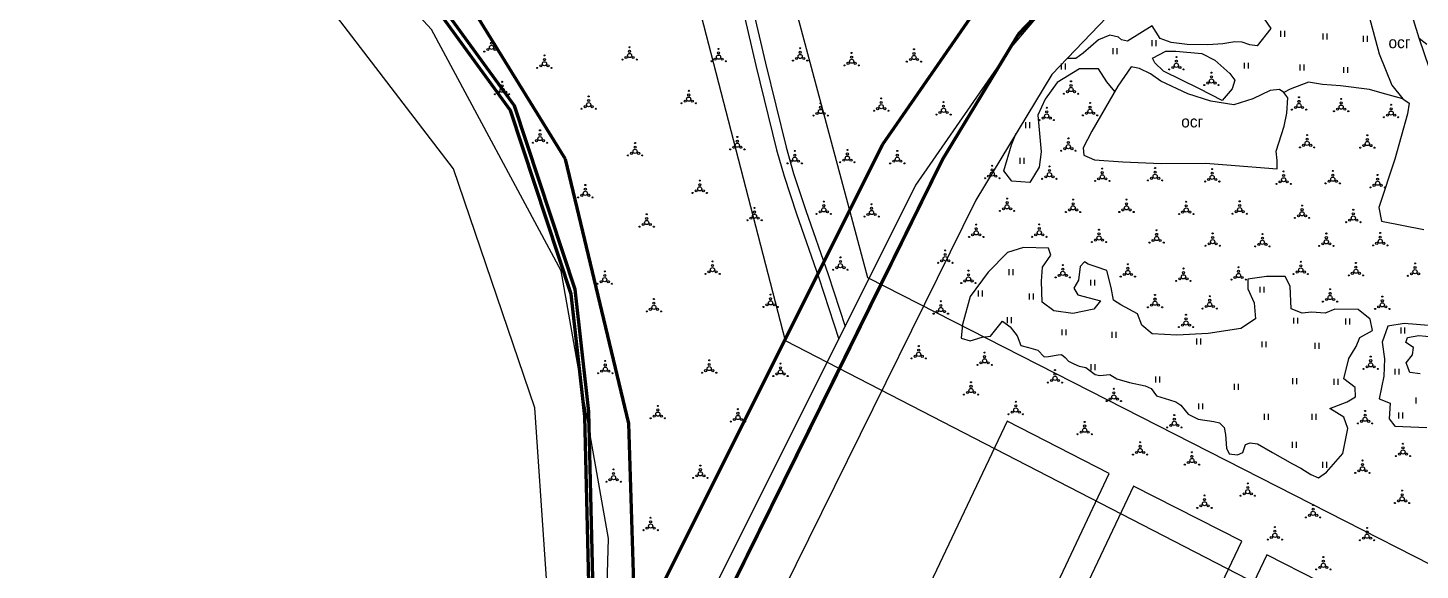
# Model space of a CAD drawing. Header units: millimetres. Extents: x 1378883 to 1389513, y 5662980 to 5673292.
# Drawn here: x 1380724 to 1381567, y 5668962 to 5669290 of the extents above; entities that cross this region are included whole.
import ezdxf

# ---------------------------------------------------------------- set-up
doc = ezdxf.new("R2010")
doc.units = ezdxf.units.MM
doc.layers.add('_5Інше', color=252, linetype='Continuous', lineweight=25)
for name, color, linetype in [('вулиці', 7, 'Continuous'), ('ВулНазва', 7, 'Continuous'), ('залізниця', 7, 'Continuous'), ('КартаСкан', 252, 'Continuous'), ('межа по генплану', 7, 'Continuous'), ('район', 6, 'Continuous')]:
    doc.layers.add(name, color=color, linetype=linetype)
picture_1 = doc.add_image_def('image1.tif', size_in_pixel=(29607, 29619))

# ---------------------------------------------------------------- blocks, each defined once
blk = doc.blocks.new('ЧорнаПрибер')
at = {"layer": '_5Інше', "color": 160}
for points in [[(46520, 26580), (46376, 26657), (45778.71, 26738), (45774, 26640), (45661, 26516), (45578, 26392), (45454, 26425), (45376, 26410), (45187, 26388), (45161, 26472), (45092, 26519), (45016, 26517), (44938, 26604), (44308, 26925), (44144, 27538), (44159, 27607), (44144, 27692), (44004, 27740), (43276, 27823)], [(43250, 27771), (43990, 27681), (44096, 27646), (44086, 27552), (44258, 26887), (44900, 26556), (45010, 26462), (45084, 26468), (45100, 26391), (45162, 26332), (45368, 26354), (45461, 26394), (45604, 26361), (45658, 26418), (45702, 26513), (45796, 26604), (45806, 26710), (46396, 26618), (46505, 26564)]]:
    blk.add_lwpolyline(points, dxfattribs=at)
blk = doc.blocks.new('ЛвЗд')
at = {"layer": '_5Інше', "color": 204, "linetype": 'Continuous'}
for points in [[(44493.236, 27188.183), (44391.362, 27069.202)], [(44040.738, 27082.068), (43952.369, 27179.139)], [(44530.181, 27170.76), (44415.849, 27052.624)], [(44053.516, 26997.769), (43957.645, 27124.42)], [(44118.301, 26935.6), (44040.738, 27082.068)], [(44391.362, 27069.202), (44333.029, 26986.193)], [(44415.849, 27052.624), (44369.366, 26976.838)], [(44101.92, 26852.747), (44053.516, 26997.769)], [(44333.029, 26986.193), (44140.105, 26605.979)], [(44369.366, 26976.838), (43952.066, 26143.911)], [(44145.843, 26773.496), (44118.301, 26935.6)], [(44113.271, 26669.697), (44101.92, 26852.747)], [(44140.105, 26605.979), (44145.843, 26773.496)]]:
    blk.add_lwpolyline(points, dxfattribs=at)

msp = doc.modelspace()

# ---------------------------------------------------------------- linework, layer by layer
at = {"layer": 'вулиці', "color": 7}
for p, q in [((1381482.58, 5669284.41), (1381482.58, 5669288.01)), ((1381484.98, 5669284.41), (1381484.98, 5669288.01)), ((1381508.16, 5669282.96), (1381508.16, 5669286.56)), ((1381510.56, 5669282.96), (1381510.56, 5669286.56)), ((1381532.57, 5669281.51), (1381532.57, 5669285.11)), ((1381534.97, 5669281.51), (1381534.97, 5669285.11)), ((1381380.99, 5669273.97), (1381380.99, 5669277.57)), ((1381383.39, 5669273.97), (1381383.39, 5669277.57)), ((1381404.63, 5669278.85), (1381404.63, 5669282.45)), ((1381407.03, 5669278.85), (1381407.03, 5669282.45)), ((1381349.85, 5669264.79), (1381349.85, 5669268.39)), ((1381352.25, 5669264.79), (1381352.25, 5669268.39)), ((1381460.49, 5669265.25), (1381460.49, 5669268.85)), ((1381462.89, 5669265.25), (1381462.89, 5669268.85)), ((1381494.2, 5669264.09), (1381494.2, 5669267.69)), ((1381496.6, 5669264.09), (1381496.6, 5669267.69)), ((1381520.65, 5669262.63), (1381520.65, 5669266.23)), ((1381523.05, 5669262.63), (1381523.05, 5669266.23)), ((1381328.23, 5669229.3), (1381328.23, 5669232.9)), ((1381330.63, 5669229.3), (1381330.63, 5669232.9)), ((1381324.85, 5669207.74), (1381324.85, 5669211.34)), ((1381327.25, 5669207.74), (1381327.25, 5669211.34)), ((1381318.2, 5669140.26), (1381318.2, 5669143.86)), ((1381320.6, 5669140.26), (1381320.6, 5669143.86)), ((1381367.48, 5669133.97), (1381367.48, 5669137.57)), ((1381369.88, 5669133.97), (1381369.88, 5669137.57)), ((1381470.02, 5669129.73), (1381470.02, 5669133.33)), ((1381472.42, 5669129.73), (1381472.42, 5669133.33)), ((1381299.55, 5669127.4), (1381299.55, 5669131)), ((1381301.95, 5669127.4), (1381301.95, 5669131)), ((1381330.41, 5669125.56), (1381330.41, 5669129.16)), ((1381332.81, 5669125.56), (1381332.81, 5669129.16)), ((1381317.16, 5669111.31), (1381317.16, 5669114.91)), ((1381319.56, 5669111.31), (1381319.56, 5669114.91)), ((1381490.44, 5669110.98), (1381490.44, 5669114.58)), ((1381492.84, 5669110.98), (1381492.84, 5669114.58)), ((1381521.88, 5669110.51), (1381521.88, 5669114.11)), ((1381524.28, 5669110.51), (1381524.28, 5669114.11)), ((1381555.2, 5669104.97), (1381555.2, 5669108.57)), ((1381557.6, 5669104.97), (1381557.6, 5669108.57)), ((1381350.21, 5669103.94), (1381350.21, 5669107.54)), ((1381352.61, 5669103.94), (1381352.61, 5669107.54)), ((1381380.4, 5669102.43), (1381380.4, 5669106.03)), ((1381382.8, 5669102.43), (1381382.8, 5669106.03)), ((1381431.62, 5669098.38), (1381431.62, 5669101.98)), ((1381434.02, 5669098.38), (1381434.02, 5669101.98)), ((1381471.2, 5669096.68), (1381471.2, 5669100.28)), ((1381473.6, 5669096.68), (1381473.6, 5669100.28)), ((1381503.34, 5669095.74), (1381503.34, 5669099.34)), ((1381505.74, 5669095.74), (1381505.74, 5669099.34)), ((1381367.82, 5669082.8), (1381367.82, 5669086.4)), ((1381370.22, 5669082.8), (1381370.22, 5669086.4)), ((1381551.62, 5669080.15), (1381551.62, 5669083.75)), ((1381554.02, 5669080.15), (1381554.02, 5669083.75)), ((1381406.9, 5669075.43), (1381406.9, 5669079.03)), ((1381409.3, 5669075.43), (1381409.3, 5669079.03)), ((1381454.43, 5669070.9), (1381454.43, 5669074.5)), ((1381456.83, 5669070.9), (1381456.83, 5669074.5)), ((1381489.73, 5669074.41), (1381489.73, 5669078.01)), ((1381492.13, 5669074.41), (1381492.13, 5669078.01)), ((1381514.84, 5669073.94), (1381514.84, 5669077.54)), ((1381517.24, 5669073.94), (1381517.24, 5669077.54)), ((1381564.42, 5669062.76), (1381564.42, 5669066.36)), ((1381432.95, 5669059.17), (1381432.95, 5669062.77)), ((1381435.35, 5669059.17), (1381435.35, 5669062.77)), ((1381472.6, 5669052.84), (1381472.6, 5669056.44)), ((1381475, 5669052.84), (1381475, 5669056.44)), ((1381501.47, 5669052.84), (1381501.47, 5669056.44)), ((1381503.87, 5669052.84), (1381503.87, 5669056.44)), ((1381553.92, 5669053.55), (1381553.92, 5669057.15)), ((1381556.32, 5669053.55), (1381556.32, 5669057.15)), ((1381489.5, 5669035.96), (1381489.5, 5669039.56)), ((1381491.9, 5669035.96), (1381491.9, 5669039.56)), ((1381507.91, 5669023.71), (1381507.91, 5669027.31)), ((1381510.31, 5669023.71), (1381510.31, 5669027.31))]:
    msp.add_line(p, q, dxfattribs=at)
at = {"layer": 'вулиці', "color": 7, "lineweight": -2}
for points in [[(1381080.33, 5669588.23), (1381080.38, 5669588.11), (1381081.14, 5669586.38), (1381080.64, 5669583.39), (1381080.85, 5669574.72), (1381099.82, 5669506.4), (1381128.73, 5669403.64), (1381138.57, 5669364.51), (1381145.96, 5669337.55), (1381153.48, 5669316), (1381164.8, 5669267.2), (1381177.44, 5669216.19), (1381181.93, 5669200.16), (1381189.37, 5669177.41), (1381202.89, 5669138.8), (1381214.98, 5669101.67)], [(1381085.84, 5669590.6), (1381087.35, 5669587.16), (1381086.65, 5669582.96), (1381086.83, 5669575.61), (1381105.6, 5669508.01), (1381134.53, 5669405.19), (1381144.38, 5669366.03), (1381151.69, 5669339.33), (1381159.25, 5669317.67), (1381170.63, 5669268.6), (1381183.24, 5669217.72), (1381187.67, 5669201.91), (1381195.05, 5669179.33), (1381208.58, 5669140.72), (1381218.8, 5669109.31)]]:
    msp.add_lwpolyline(points, dxfattribs=at)
at = {"layer": 'вулиці', "color": 7}
for points in [[(1381572.4, 5669265.39), (1381566.24, 5669283.73), (1381560.08, 5669303.28), (1381555.68, 5669314.05), (1381549.96, 5669323.28), (1381542.26, 5669325.48), (1381534.78, 5669324.16), (1381530.6, 5669319.32), (1381531.92, 5669311.85), (1381542.04, 5669274.28), (1381549.74, 5669255.16), (1381556.34, 5669247.03), (1381560.08, 5669244.39), (1381559.2, 5669237.94), (1381551.5, 5669210.47), (1381541.81, 5669181.16), (1381543.35, 5669173.03), (1381569.09, 5669167.97)], [(1381472.38, 5669295.33), (1381476.43, 5669289.47), (1381468.14, 5669278.97), (1381463.69, 5669279.58), (1381459.04, 5669281.19), (1381454.6, 5669281.4), (1381447.32, 5669280.18), (1381438.23, 5669279.58), (1381425.86, 5669279.76), (1381416.15, 5669280.97), (1381409.48, 5669283.39), (1381404.63, 5669291.06), (1381389.72, 5669281.96), (1381386.16, 5669282.61), (1381384.21, 5669284.18), (1381379.12, 5669285.48), (1381372.07, 5669282.74), (1381362.94, 5669274.53), (1381358.49, 5669271.38), (1381353.23, 5669271.38)], [(1381566.24, 5669283.73), (1381570.87, 5669279.95)], [(1381404.88, 5669271.56), (1381412.98, 5669275.74), (1381419.05, 5669275.86), (1381434.62, 5669274.35), (1381442.59, 5669270.43), (1381451.7, 5669262.34), (1381454.61, 5669258.17), (1381452.97, 5669252.98), (1381447.02, 5669246.03), (1381433.23, 5669252.98), (1381411.46, 5669263.73), (1381406.27, 5669268.66), (1381404.88, 5669271.56)], [(1381381.96, 5669251.32), (1381377.29, 5669257.36), (1381372.14, 5669265.22), (1381360.75, 5669265.22), (1381347.18, 5669256.82), (1381339.86, 5669246.8), (1381335.52, 5669237.04), (1381337.42, 5669214.83), (1381336.33, 5669205.61), (1381330.64, 5669196.4), (1381319.79, 5669197.21), (1381314.91, 5669203.45), (1381319.52, 5669219.16), (1381322.43, 5669226.13)], [(1381556.34, 5669247.03), (1381543.9, 5669250.39), (1381536.09, 5669252.53), (1381518.65, 5669254.83), (1381507.78, 5669255.74), (1381499.21, 5669256.97), (1381488.04, 5669252.84), (1381484.21, 5669250.85), (1381481.76, 5669252.53), (1381475.95, 5669252.07), (1381465.54, 5669247.03), (1381454.02, 5669243.36), (1381440.1, 5669245.65), (1381426.32, 5669249.94), (1381409.93, 5669257.75), (1381403.65, 5669262.03), (1381396.92, 5669265.39), (1381392.02, 5669266.31), (1381383.91, 5669254.69), (1381368.09, 5669227.37), (1381362.96, 5669217.32), (1381363.38, 5669212.83), (1381369.81, 5669210.05), (1381386.93, 5669208.77), (1381410.05, 5669207.91), (1381436.81, 5669208.12), (1381449.86, 5669207.05), (1381480.21, 5669204.55), (1381480.21, 5669209.62), (1381479.58, 5669215.24), (1381484.58, 5669230.41), (1381486.19, 5669238.34), (1381486.63, 5669247.52), (1381484.21, 5669250.85)], [(1381365.83, 5669146.95), (1381363.7, 5669148.37), (1381361.09, 5669145.53), (1381360.15, 5669137.26), (1381357.31, 5669132.53), (1381359.67, 5669128.51), (1381373.4, 5669124.73), (1381369.38, 5669119.76), (1381356.6, 5669117.16), (1381345.24, 5669118.81), (1381338.14, 5669124.02), (1381337.66, 5669136.78), (1381338.37, 5669145.06), (1381343.34, 5669152.39), (1381341.92, 5669156.64), (1381326.78, 5669157.11), (1381317.07, 5669154.04), (1381305.48, 5669142.22), (1381294.59, 5669127.33), (1381289.86, 5669110.54), (1381289.15, 5669102.27), (1381294.59, 5669100.61), (1381301.69, 5669102.74), (1381306.9, 5669103.45), (1381314, 5669112.43), (1381318.73, 5669109.12), (1381322.99, 5669103.68), (1381325.12, 5669097.77), (1381329.83, 5669096.5), (1381335.43, 5669094.91), (1381339.24, 5669090.9), (1381341.98, 5669091.09), (1381347.71, 5669092.11), (1381349.87, 5669092.24), (1381351.97, 5669090.46), (1381353.95, 5669088.23), (1381357.3, 5669086.74), (1381360.56, 5669085.28), (1381364.6, 5669084.49), (1381370.22, 5669080.23), (1381373.03, 5669079.67), (1381379.1, 5669080.23), (1381383.26, 5669077.53), (1381391.02, 5669075.29), (1381400.35, 5669073.38), (1381403.94, 5669071.7), (1381407.2, 5669067.32), (1381415.12, 5669064.83), (1381419.05, 5669063.7), (1381421.97, 5669061.68), (1381424.56, 5669058.54), (1381426.36, 5669056.29), (1381432.54, 5669053.15), (1381441.98, 5669051.8), (1381445.46, 5669050.9), (1381448.16, 5669048.21), (1381449.06, 5669043.94), (1381449.63, 5669035.68), (1381451.2, 5669032.32), (1381456.37, 5669031.64), (1381459.41, 5669032.99), (1381461.21, 5669037.82), (1381464.02, 5669038.94), (1381468.29, 5669038.27), (1381477.5, 5669033.1), (1381489.48, 5669026.23), (1381494.65, 5669023.64), (1381500.72, 5669019.71), (1381505.33, 5669017.8), (1381510.05, 5669021.17), (1381520.02, 5669032.43), (1381523.1, 5669047.59), (1381520.68, 5669054.4), (1381512.1, 5669059.67), (1381522.66, 5669063.62), (1381527.72, 5669066.7), (1381527.5, 5669072.41), (1381520.68, 5669077.54), (1381523.54, 5669089.84), (1381528.15, 5669097.09), (1381530.35, 5669102.58), (1381538.05, 5669106.76), (1381536.51, 5669113.78), (1381529.25, 5669119.49), (1381515.18, 5669119.71), (1381509.25, 5669117.3), (1381501.11, 5669117.96), (1381495.39, 5669117.3), (1381488.8, 5669119.93), (1381488.12, 5669133.67), (1381485.05, 5669139.6), (1381473.83, 5669139.6), (1381462.62, 5669137.84), (1381462.62, 5669132.13), (1381466.36, 5669123.57), (1381467.24, 5669113.9), (1381458.22, 5669107.97), (1381438.43, 5669105.12), (1381419.47, 5669104.01), (1381404.74, 5669104.89), (1381398.36, 5669110.16), (1381395.73, 5669116.97), (1381385.61, 5669122.46), (1381381.21, 5669125.1), (1381379.9, 5669132.78), (1381377.26, 5669143.11), (1381370.66, 5669145.3), (1381365.83, 5669146.95)], [(1381574.43, 5669109.67), (1381557.19, 5669111.09), (1381547.26, 5669109.44), (1381543.72, 5669099.76), (1381545.14, 5669089.61), (1381544.9, 5669079.23), (1381542.07, 5669065.54), (1381548.68, 5669062.95), (1381547.97, 5669053.51), (1381551.52, 5669049.03), (1381570.89, 5669048.08)], [(1381566.87, 5669080.65), (1381560.49, 5669081.36), (1381558.37, 5669087.25), (1381562.15, 5669092.21), (1381562.86, 5669096.46), (1381558.13, 5669099.53), (1381559.08, 5669102.59), (1381565.93, 5669103.77), (1381574.43, 5669103.07)], [(1381132.59, 5668663.5), (1381126.74, 5668617.45), (1381184.77, 5668609.03), (1381378.61, 5669020.26), (1381316.88, 5669051.97), (1381132.59, 5668663.5)], [(1381201.26, 5668607.48), (1381275.49, 5668594.49), (1381458.94, 5668979.41), (1381393.37, 5669012.67), (1381201.26, 5668607.48)], [(1381293.58, 5668592.26), (1381366.77, 5668581.81), (1381537.42, 5668938.94), (1381474.05, 5668971.17), (1381293.58, 5668592.26)]]:
    msp.add_lwpolyline(points, dxfattribs=at)
for centre, radius in [((1381002.72, 5669276.84), 0.625), ((1381004.89, 5669278.09), 1.25), ((1381004.89, 5669280.59), 0.625), ((1381004.89, 5669283.09), 0.312), ((1381007.05, 5669276.84), 0.625), ((1381088.44, 5669278.21), 0.312), ((1381142.28, 5669277.21), 0.312), ((1381191.66, 5669277.61), 0.312), ((1381260.52, 5669276.96), 0.312), ((1381000.56, 5669275.59), 0.312), ((1381009.22, 5669275.59), 0.312), ((1381036.94, 5669268.2), 1.25), ((1381036.94, 5669270.7), 0.625), ((1381036.94, 5669273.2), 0.312), ((1381084.11, 5669270.71), 0.312), ((1381086.28, 5669271.96), 0.625), ((1381088.44, 5669273.21), 1.25), ((1381088.44, 5669275.71), 0.625), ((1381090.61, 5669271.96), 0.625), ((1381092.77, 5669270.71), 0.312), ((1381137.95, 5669269.71), 0.312), ((1381140.12, 5669270.96), 0.625), ((1381142.28, 5669272.21), 1.25), ((1381142.28, 5669274.71), 0.625), ((1381144.45, 5669270.96), 0.625), ((1381146.61, 5669269.71), 0.312), ((1381187.33, 5669270.11), 0.312), ((1381189.49, 5669271.36), 0.625), ((1381191.66, 5669272.61), 1.25), ((1381191.66, 5669275.11), 0.625), ((1381193.82, 5669271.36), 0.625), ((1381195.99, 5669270.11), 0.312), ((1381220.63, 5669268.46), 0.625), ((1381222.8, 5669269.71), 1.25), ((1381222.8, 5669272.21), 0.625), ((1381222.8, 5669274.71), 0.312), ((1381224.96, 5669268.46), 0.625), ((1381256.19, 5669269.46), 0.312), ((1381258.36, 5669270.71), 0.625), ((1381260.52, 5669271.96), 1.25), ((1381260.52, 5669274.46), 0.625), ((1381262.69, 5669270.71), 0.625), ((1381264.85, 5669269.46), 0.312), ((1381419.3, 5669267.24), 1.25), ((1381419.3, 5669269.74), 0.625), ((1381419.3, 5669272.24), 0.312), ((1381032.61, 5669265.7), 0.312), ((1381034.77, 5669266.95), 0.625), ((1381039.1, 5669266.95), 0.625), ((1381041.27, 5669265.7), 0.312), ((1381218.47, 5669267.21), 0.312), ((1381227.13, 5669267.21), 0.312), ((1381414.97, 5669264.74), 0.312), ((1381417.13, 5669265.99), 0.625), ((1381421.46, 5669265.99), 0.625), ((1381423.63, 5669264.74), 0.312), ((1381440.52, 5669260.3), 0.625), ((1381440.52, 5669262.8), 0.312), ((1381009.15, 5669251.01), 0.625), ((1381011.32, 5669252.26), 1.25), ((1381011.32, 5669254.76), 0.625), ((1381011.32, 5669257.26), 0.312), ((1381013.48, 5669251.01), 0.625), ((1381124.22, 5669251.81), 0.312), ((1381353.37, 5669251.33), 0.625), ((1381355.54, 5669252.58), 1.25), ((1381355.54, 5669255.08), 0.625), ((1381355.54, 5669257.58), 0.312), ((1381357.7, 5669251.33), 0.625), ((1381436.19, 5669255.3), 0.312), ((1381438.35, 5669256.55), 0.625), ((1381440.52, 5669257.8), 1.25), ((1381442.68, 5669256.55), 0.625), ((1381444.85, 5669255.3), 0.312), ((1381006.99, 5669249.76), 0.312), ((1381015.65, 5669249.76), 0.312), ((1381061.53, 5669242.22), 0.625), ((1381063.69, 5669243.47), 1.25), ((1381063.69, 5669245.97), 0.625), ((1381063.69, 5669248.47), 0.312), ((1381065.86, 5669242.22), 0.625), ((1381119.89, 5669244.31), 0.312), ((1381122.06, 5669245.56), 0.625), ((1381124.22, 5669246.81), 1.25), ((1381124.22, 5669249.31), 0.625), ((1381126.39, 5669245.56), 0.625), ((1381128.55, 5669244.31), 0.312), ((1381203.99, 5669244.34), 0.312), ((1381240.7, 5669242.26), 1.25), ((1381240.7, 5669244.76), 0.625), ((1381240.7, 5669247.26), 0.312), ((1381278.41, 5669242.49), 0.625), ((1381278.41, 5669244.99), 0.312), ((1381351.21, 5669250.08), 0.312), ((1381359.87, 5669250.08), 0.312), ((1381367.05, 5669244.48), 0.312), ((1381493.5, 5669242.94), 1.25), ((1381493.5, 5669245.44), 0.625), ((1381493.5, 5669247.94), 0.312), ((1381518.99, 5669241.96), 1.25), ((1381518.99, 5669244.46), 0.625), ((1381518.99, 5669246.96), 0.312), ((1381549.22, 5669243.36), 0.312), ((1381059.36, 5669240.97), 0.312), ((1381068.02, 5669240.97), 0.312), ((1381199.66, 5669236.84), 0.312), ((1381201.83, 5669238.09), 0.625), ((1381203.99, 5669239.34), 1.25), ((1381203.99, 5669241.84), 0.625), ((1381206.16, 5669238.09), 0.625), ((1381208.32, 5669236.84), 0.312), ((1381236.37, 5669239.76), 0.312), ((1381238.53, 5669241.01), 0.625), ((1381242.86, 5669241.01), 0.625), ((1381245.03, 5669239.76), 0.312), ((1381274.08, 5669237.49), 0.312), ((1381276.24, 5669238.74), 0.625), ((1381278.41, 5669239.99), 1.25), ((1381280.57, 5669238.74), 0.625), ((1381282.74, 5669237.49), 0.312), ((1381336.5, 5669234.1), 0.312), ((1381338.66, 5669235.35), 0.625), ((1381340.83, 5669236.6), 1.25), ((1381340.83, 5669239.1), 0.625), ((1381340.83, 5669241.6), 0.312), ((1381342.99, 5669235.35), 0.625), ((1381345.16, 5669234.1), 0.312), ((1381362.72, 5669236.98), 0.312), ((1381364.88, 5669238.23), 0.625), ((1381367.05, 5669239.48), 1.25), ((1381367.05, 5669241.98), 0.625), ((1381369.21, 5669238.23), 0.625), ((1381371.38, 5669236.98), 0.312), ((1381489.17, 5669240.44), 0.312), ((1381491.33, 5669241.69), 0.625), ((1381495.66, 5669241.69), 0.625), ((1381497.83, 5669240.44), 0.312), ((1381514.66, 5669239.46), 0.312), ((1381516.83, 5669240.71), 0.625), ((1381521.16, 5669240.71), 0.625), ((1381523.32, 5669239.46), 0.312), ((1381544.89, 5669235.86), 0.312), ((1381547.06, 5669237.11), 0.625), ((1381549.22, 5669238.36), 1.25), ((1381549.22, 5669240.86), 0.625), ((1381551.39, 5669237.11), 0.625), ((1381553.55, 5669235.86), 0.312), ((1381034.26, 5669225.43), 0.625), ((1381034.26, 5669227.93), 0.312), ((1381029.93, 5669220.43), 0.312), ((1381032.09, 5669221.68), 0.625), ((1381034.26, 5669222.93), 1.25), ((1381036.42, 5669221.68), 0.625), ((1381038.59, 5669220.43), 0.312), ((1381091.78, 5669217.75), 0.625), ((1381091.78, 5669220.25), 0.312), ((1381151.48, 5669217.67), 0.625), ((1381153.65, 5669218.92), 1.25), ((1381153.65, 5669221.42), 0.625), ((1381153.65, 5669223.92), 0.312), ((1381155.81, 5669217.67), 0.625), ((1381353.94, 5669218.08), 1.25), ((1381353.94, 5669220.58), 0.625), ((1381353.94, 5669223.08), 0.312), ((1381494.07, 5669217.58), 0.312), ((1381496.23, 5669218.83), 0.625), ((1381498.4, 5669220.08), 1.25), ((1381498.4, 5669222.58), 0.625), ((1381498.4, 5669225.08), 0.312), ((1381500.56, 5669218.83), 0.625), ((1381502.73, 5669217.58), 0.312), ((1381530.51, 5669217.42), 0.312), ((1381532.68, 5669218.67), 0.625), ((1381534.84, 5669219.92), 1.25), ((1381534.84, 5669222.42), 0.625), ((1381534.84, 5669224.92), 0.312), ((1381537.01, 5669218.67), 0.625), ((1381539.17, 5669217.42), 0.312), ((1381087.45, 5669212.75), 0.312), ((1381089.61, 5669214), 0.625), ((1381091.78, 5669215.25), 1.25), ((1381093.94, 5669214), 0.625), ((1381096.11, 5669212.75), 0.312), ((1381149.32, 5669216.42), 0.312), ((1381157.98, 5669216.42), 0.312), ((1381186.24, 5669209.21), 0.625), ((1381188.4, 5669210.46), 1.25), ((1381188.4, 5669212.96), 0.625), ((1381188.4, 5669215.46), 0.312), ((1381190.57, 5669209.21), 0.625), ((1381218.07, 5669209.86), 0.625), ((1381220.23, 5669211.11), 1.25), ((1381220.23, 5669213.61), 0.625), ((1381220.23, 5669216.11), 0.312), ((1381222.4, 5669209.86), 0.625), ((1381248.28, 5669209.21), 0.625), ((1381250.44, 5669210.46), 1.25), ((1381250.44, 5669212.96), 0.625), ((1381250.44, 5669215.46), 0.312), ((1381252.61, 5669209.21), 0.625), ((1381349.61, 5669215.58), 0.312), ((1381351.77, 5669216.83), 0.625), ((1381356.1, 5669216.83), 0.625), ((1381358.27, 5669215.58), 0.312), ((1381184.07, 5669207.96), 0.312), ((1381192.73, 5669207.96), 0.312), ((1381215.9, 5669208.61), 0.312), ((1381224.56, 5669208.61), 0.312), ((1381246.11, 5669207.96), 0.312), ((1381254.77, 5669207.96), 0.312), ((1381305.73, 5669200.21), 0.625), ((1381307.89, 5669201.46), 1.25), ((1381307.89, 5669203.96), 0.625), ((1381307.89, 5669206.46), 0.312), ((1381310.06, 5669200.21), 0.625), ((1381342.48, 5669201.08), 1.25), ((1381342.48, 5669203.58), 0.625), ((1381342.48, 5669206.08), 0.312), ((1381374.45, 5669199.8), 1.25), ((1381374.45, 5669202.3), 0.625), ((1381374.45, 5669204.8), 0.312), ((1381406.43, 5669200.12), 1.25), ((1381406.43, 5669202.62), 0.625), ((1381406.43, 5669205.12), 0.312), ((1381440.96, 5669199.48), 1.25), ((1381440.96, 5669201.98), 0.625), ((1381440.96, 5669204.48), 0.312), ((1381484.18, 5669200.54), 0.625), ((1381484.18, 5669203.04), 0.312), ((1381513.92, 5669200.86), 0.625), ((1381513.92, 5669203.36), 0.312), ((1381541.05, 5669200.91), 0.312), ((1381061.68, 5669192.35), 0.625), ((1381061.68, 5669194.85), 0.312), ((1381130.91, 5669192.53), 1.25), ((1381130.91, 5669195.03), 0.625), ((1381130.91, 5669197.53), 0.312), ((1381303.56, 5669198.96), 0.312), ((1381312.22, 5669198.96), 0.312), ((1381338.15, 5669198.58), 0.312), ((1381340.31, 5669199.83), 0.625), ((1381344.64, 5669199.83), 0.625), ((1381346.81, 5669198.58), 0.312), ((1381370.12, 5669197.3), 0.312), ((1381372.29, 5669198.55), 0.625), ((1381376.62, 5669198.55), 0.625), ((1381378.78, 5669197.3), 0.312), ((1381402.1, 5669197.62), 0.312), ((1381404.26, 5669198.87), 0.625), ((1381408.59, 5669198.87), 0.625), ((1381410.76, 5669197.62), 0.312), ((1381436.63, 5669196.98), 0.312), ((1381438.8, 5669198.23), 0.625), ((1381443.13, 5669198.23), 0.625), ((1381445.29, 5669196.98), 0.312), ((1381479.85, 5669195.54), 0.312), ((1381482.02, 5669196.79), 0.625), ((1381484.18, 5669198.04), 1.25), ((1381486.35, 5669196.79), 0.625), ((1381488.51, 5669195.54), 0.312), ((1381509.59, 5669195.86), 0.312), ((1381511.76, 5669197.11), 0.625), ((1381513.92, 5669198.36), 1.25), ((1381516.09, 5669197.11), 0.625), ((1381518.25, 5669195.86), 0.312), ((1381536.72, 5669193.41), 0.312), ((1381538.89, 5669194.66), 0.625), ((1381541.05, 5669195.91), 1.25), ((1381541.05, 5669198.41), 0.625), ((1381543.22, 5669194.66), 0.625), ((1381545.38, 5669193.41), 0.312), ((1381057.35, 5669187.35), 0.312), ((1381059.51, 5669188.6), 0.625), ((1381061.68, 5669189.85), 1.25), ((1381063.84, 5669188.6), 0.625), ((1381066.01, 5669187.35), 0.312), ((1381126.58, 5669190.03), 0.312), ((1381128.74, 5669191.28), 0.625), ((1381133.07, 5669191.28), 0.625), ((1381135.24, 5669190.03), 0.312), ((1381205.95, 5669184.85), 0.312), ((1381316.85, 5669184.16), 0.625), ((1381316.85, 5669186.66), 0.312), ((1381356.81, 5669183.52), 0.625), ((1381356.81, 5669186.02), 0.312), ((1381389.11, 5669183.52), 0.625), ((1381389.11, 5669186.02), 0.312), ((1381425.24, 5669184.74), 0.312), ((1381457.59, 5669184.99), 0.312), ((1381098.8, 5669177.15), 0.312), ((1381161.88, 5669174.77), 0.625), ((1381164.05, 5669176.02), 1.25), ((1381164.05, 5669178.52), 0.625), ((1381164.05, 5669181.02), 0.312), ((1381166.21, 5669174.77), 0.625), ((1381201.62, 5669177.35), 0.312), ((1381203.79, 5669178.6), 0.625), ((1381205.95, 5669179.85), 1.25), ((1381205.95, 5669182.35), 0.625), ((1381208.12, 5669178.6), 0.625), ((1381210.28, 5669177.35), 0.312), ((1381230.53, 5669175.73), 0.312), ((1381232.7, 5669176.98), 0.625), ((1381234.86, 5669178.23), 1.25), ((1381234.86, 5669180.73), 0.625), ((1381234.86, 5669183.23), 0.312), ((1381237.03, 5669176.98), 0.625), ((1381239.19, 5669175.73), 0.312), ((1381312.52, 5669179.16), 0.312), ((1381314.68, 5669180.41), 0.625), ((1381316.85, 5669181.66), 1.25), ((1381319.01, 5669180.41), 0.625), ((1381321.18, 5669179.16), 0.312), ((1381352.48, 5669178.52), 0.312), ((1381354.65, 5669179.77), 0.625), ((1381356.81, 5669181.02), 1.25), ((1381358.98, 5669179.77), 0.625), ((1381361.14, 5669178.52), 0.312), ((1381384.78, 5669178.52), 0.312), ((1381386.94, 5669179.77), 0.625), ((1381389.11, 5669181.02), 1.25), ((1381391.28, 5669179.77), 0.625), ((1381393.44, 5669178.52), 0.312), ((1381420.91, 5669177.24), 0.312), ((1381423.08, 5669178.49), 0.625), ((1381425.24, 5669179.74), 1.25), ((1381425.24, 5669182.24), 0.625), ((1381427.41, 5669178.49), 0.625), ((1381429.57, 5669177.24), 0.312), ((1381453.26, 5669177.49), 0.312), ((1381455.42, 5669178.74), 0.625), ((1381457.59, 5669179.99), 1.25), ((1381457.59, 5669182.49), 0.625), ((1381459.75, 5669178.74), 0.625), ((1381461.92, 5669177.49), 0.312), ((1381493.15, 5669176.19), 0.625), ((1381495.32, 5669177.44), 1.25), ((1381495.32, 5669179.94), 0.625), ((1381495.32, 5669182.44), 0.312), ((1381497.48, 5669176.19), 0.625), ((1381526.34, 5669174.88), 1.25), ((1381526.34, 5669177.38), 0.625), ((1381526.34, 5669179.88), 0.312), ((1381094.47, 5669169.65), 0.312), ((1381096.64, 5669170.9), 0.625), ((1381098.8, 5669172.15), 1.25), ((1381098.8, 5669174.65), 0.625), ((1381100.97, 5669170.9), 0.625), ((1381103.13, 5669169.65), 0.312), ((1381159.72, 5669173.52), 0.312), ((1381168.38, 5669173.52), 0.312), ((1381298.18, 5669165.91), 1.25), ((1381298.18, 5669168.41), 0.625), ((1381298.18, 5669170.91), 0.312), ((1381336.35, 5669166), 1.25), ((1381336.35, 5669168.5), 0.625), ((1381336.35, 5669171), 0.312), ((1381372.48, 5669167.81), 0.312), ((1381407.34, 5669167.49), 0.312), ((1381490.99, 5669174.94), 0.312), ((1381499.65, 5669174.94), 0.312), ((1381522.01, 5669172.38), 0.312), ((1381524.17, 5669173.63), 0.625), ((1381528.5, 5669173.63), 0.625), ((1381530.67, 5669172.38), 0.312), ((1381293.85, 5669163.41), 0.312), ((1381296.02, 5669164.66), 0.625), ((1381300.35, 5669164.66), 0.625), ((1381302.51, 5669163.41), 0.312), ((1381332.02, 5669163.5), 0.312), ((1381334.19, 5669164.75), 0.625), ((1381338.52, 5669164.75), 0.625), ((1381340.68, 5669163.5), 0.312), ((1381368.15, 5669160.31), 0.312), ((1381370.32, 5669161.56), 0.625), ((1381372.48, 5669162.81), 1.25), ((1381372.48, 5669165.31), 0.625), ((1381374.65, 5669161.56), 0.625), ((1381376.81, 5669160.31), 0.312), ((1381403.01, 5669159.99), 0.312), ((1381405.17, 5669161.24), 0.625), ((1381407.34, 5669162.49), 1.25), ((1381407.34, 5669164.99), 0.625), ((1381409.5, 5669161.24), 0.625), ((1381411.67, 5669159.99), 0.312), ((1381439.07, 5669159.32), 0.625), ((1381441.23, 5669160.57), 1.25), ((1381441.23, 5669163.07), 0.625), ((1381441.23, 5669165.57), 0.312), ((1381443.4, 5669159.32), 0.625), ((1381469.17, 5669158.94), 0.625), ((1381471.34, 5669160.19), 1.25), ((1381471.34, 5669162.69), 0.625), ((1381471.34, 5669165.19), 0.312), ((1381473.5, 5669158.94), 0.625), ((1381507.86, 5669159.26), 0.625), ((1381510.03, 5669160.51), 1.25), ((1381510.03, 5669163.01), 0.625), ((1381510.03, 5669165.51), 0.312), ((1381512.19, 5669159.26), 0.625), ((1381538.31, 5669158.33), 0.312), ((1381540.48, 5669159.58), 0.625), ((1381542.64, 5669160.83), 1.25), ((1381542.64, 5669163.33), 0.625), ((1381542.64, 5669165.83), 0.312), ((1381544.81, 5669159.58), 0.625), ((1381546.97, 5669158.33), 0.312), ((1381216.02, 5669151.1), 0.312), ((1381279.42, 5669150.28), 1.25), ((1381279.42, 5669152.78), 0.625), ((1381279.42, 5669155.28), 0.312), ((1381436.9, 5669158.07), 0.312), ((1381445.56, 5669158.07), 0.312), ((1381467.01, 5669157.69), 0.312), ((1381475.67, 5669157.69), 0.312), ((1381505.7, 5669158.01), 0.312), ((1381514.36, 5669158.01), 0.312), ((1381073.42, 5669142.6), 0.312), ((1381136.47, 5669142.36), 0.625), ((1381138.63, 5669143.61), 1.25), ((1381138.63, 5669146.11), 0.625), ((1381138.63, 5669148.61), 0.312), ((1381140.8, 5669142.36), 0.625), ((1381211.69, 5669143.6), 0.312), ((1381213.86, 5669144.85), 0.625), ((1381216.02, 5669146.1), 1.25), ((1381216.02, 5669148.6), 0.625), ((1381218.19, 5669144.85), 0.625), ((1381220.35, 5669143.6), 0.312), ((1381275.09, 5669147.78), 0.312), ((1381277.25, 5669149.03), 0.625), ((1381281.58, 5669149.03), 0.625), ((1381283.75, 5669147.78), 0.312), ((1381293.49, 5669143.04), 0.312), ((1381350.57, 5669141.43), 1.25), ((1381350.57, 5669143.93), 0.625), ((1381350.57, 5669146.43), 0.312), ((1381389.93, 5669141.95), 1.25), ((1381389.93, 5669144.45), 0.625), ((1381389.93, 5669146.95), 0.312), ((1381423.56, 5669141.84), 0.625), ((1381423.56, 5669144.34), 0.312), ((1381456.92, 5669142.62), 0.625), ((1381456.92, 5669145.12), 0.312), ((1381492.4, 5669142.21), 0.625), ((1381494.56, 5669143.46), 1.25), ((1381494.56, 5669145.96), 0.625), ((1381494.56, 5669148.46), 0.312), ((1381496.73, 5669142.21), 0.625), ((1381525.76, 5669141.43), 0.625), ((1381527.92, 5669142.68), 1.25), ((1381527.92, 5669145.18), 0.625), ((1381527.92, 5669147.68), 0.312), ((1381530.09, 5669141.43), 0.625), ((1381561.53, 5669141.16), 0.625), ((1381563.7, 5669142.41), 1.25), ((1381563.7, 5669144.91), 0.625), ((1381563.7, 5669147.41), 0.312), ((1381565.86, 5669141.16), 0.625), ((1381069.09, 5669135.1), 0.312), ((1381071.25, 5669136.35), 0.625), ((1381073.42, 5669137.6), 1.25), ((1381073.42, 5669140.1), 0.625), ((1381075.58, 5669136.35), 0.625), ((1381077.75, 5669135.1), 0.312), ((1381134.3, 5669141.11), 0.312), ((1381142.96, 5669141.11), 0.312), ((1381289.16, 5669135.54), 0.312), ((1381291.33, 5669136.79), 0.625), ((1381293.49, 5669138.04), 1.25), ((1381293.49, 5669140.54), 0.625), ((1381295.66, 5669136.79), 0.625), ((1381297.82, 5669135.54), 0.312), ((1381346.24, 5669138.93), 0.312), ((1381348.41, 5669140.18), 0.625), ((1381352.74, 5669140.18), 0.625), ((1381354.9, 5669138.93), 0.312), ((1381385.6, 5669139.45), 0.312), ((1381387.77, 5669140.7), 0.625), ((1381392.1, 5669140.7), 0.625), ((1381394.26, 5669139.45), 0.312), ((1381419.23, 5669136.84), 0.312), ((1381421.39, 5669138.09), 0.625), ((1381423.56, 5669139.34), 1.25), ((1381425.72, 5669138.09), 0.625), ((1381427.89, 5669136.84), 0.312), ((1381452.59, 5669137.62), 0.312), ((1381454.76, 5669138.87), 0.625), ((1381456.92, 5669140.12), 1.25), ((1381459.09, 5669138.87), 0.625), ((1381461.25, 5669137.62), 0.312), ((1381490.23, 5669140.96), 0.312), ((1381498.89, 5669140.96), 0.312), ((1381523.59, 5669140.18), 0.312), ((1381532.25, 5669140.18), 0.312), ((1381559.37, 5669139.91), 0.312), ((1381103.18, 5669125.89), 0.312), ((1381173.75, 5669126.06), 0.625), ((1381173.75, 5669128.56), 0.312), ((1381276.77, 5669124.52), 0.312), ((1381406.37, 5669125.86), 0.625), ((1381406.37, 5669128.36), 0.312), ((1381439.47, 5669125.08), 0.625), ((1381439.47, 5669127.58), 0.312), ((1381510.12, 5669125.54), 0.625), ((1381512.29, 5669126.79), 1.25), ((1381512.29, 5669129.29), 0.625), ((1381512.29, 5669131.79), 0.312), ((1381514.45, 5669125.54), 0.625), ((1381543.89, 5669124.86), 0.625), ((1381543.89, 5669127.36), 0.312), ((1381098.85, 5669118.39), 0.312), ((1381101.02, 5669119.64), 0.625), ((1381103.18, 5669120.89), 1.25), ((1381103.18, 5669123.39), 0.625), ((1381105.35, 5669119.64), 0.625), ((1381107.51, 5669118.39), 0.312), ((1381169.41, 5669121.06), 0.312), ((1381171.58, 5669122.31), 0.625), ((1381173.75, 5669123.56), 1.25), ((1381175.91, 5669122.31), 0.625), ((1381178.08, 5669121.06), 0.312), ((1381272.44, 5669117.02), 0.312), ((1381274.6, 5669118.27), 0.625), ((1381276.77, 5669119.52), 1.25), ((1381276.77, 5669122.02), 0.625), ((1381278.93, 5669118.27), 0.625), ((1381281.1, 5669117.02), 0.312), ((1381402.04, 5669120.86), 0.312), ((1381404.2, 5669122.11), 0.625), ((1381406.37, 5669123.36), 1.25), ((1381408.53, 5669122.11), 0.625), ((1381410.7, 5669120.86), 0.312), ((1381425.13, 5669116.38), 0.312), ((1381435.14, 5669120.08), 0.312), ((1381437.31, 5669121.33), 0.625), ((1381439.47, 5669122.58), 1.25), ((1381441.64, 5669121.33), 0.625), ((1381443.8, 5669120.08), 0.312), ((1381507.96, 5669124.29), 0.312), ((1381516.62, 5669124.29), 0.312), ((1381539.56, 5669119.86), 0.312), ((1381541.72, 5669121.11), 0.625), ((1381543.89, 5669122.36), 1.25), ((1381546.05, 5669121.11), 0.625), ((1381548.22, 5669119.86), 0.312), ((1381420.8, 5669108.88), 0.312), ((1381422.97, 5669110.13), 0.625), ((1381425.13, 5669111.38), 1.25), ((1381425.13, 5669113.88), 0.625), ((1381427.3, 5669110.13), 0.625), ((1381429.46, 5669108.88), 0.312), ((1381261.22, 5669091.21), 0.625), ((1381263.38, 5669092.46), 1.25), ((1381263.38, 5669094.96), 0.625), ((1381263.38, 5669097.46), 0.312), ((1381265.55, 5669091.21), 0.625), ((1381303.24, 5669091.01), 0.625), ((1381303.24, 5669093.51), 0.312), ((1381536.85, 5669091.09), 0.312), ((1381071.59, 5669082.22), 0.625), ((1381073.75, 5669083.47), 1.25), ((1381073.75, 5669085.97), 0.625), ((1381073.75, 5669088.47), 0.312), ((1381075.92, 5669082.22), 0.625), ((1381134.46, 5669082.55), 0.625), ((1381136.62, 5669083.8), 1.25), ((1381136.62, 5669086.3), 0.625), ((1381136.62, 5669088.8), 0.312), ((1381138.79, 5669082.55), 0.625), ((1381179.76, 5669081.8), 1.25), ((1381179.76, 5669084.3), 0.625), ((1381179.76, 5669086.8), 0.312), ((1381259.05, 5669089.96), 0.312), ((1381267.71, 5669089.96), 0.312), ((1381298.91, 5669086.01), 0.312), ((1381301.08, 5669087.26), 0.625), ((1381303.24, 5669088.51), 1.25), ((1381305.41, 5669087.26), 0.625), ((1381307.57, 5669086.01), 0.312), ((1381345.84, 5669082.87), 0.312), ((1381532.52, 5669083.59), 0.312), ((1381534.68, 5669084.84), 0.625), ((1381536.85, 5669086.09), 1.25), ((1381536.85, 5669088.59), 0.625), ((1381539.01, 5669084.84), 0.625), ((1381541.18, 5669083.59), 0.312), ((1381069.42, 5669080.97), 0.312), ((1381078.08, 5669080.97), 0.312), ((1381132.29, 5669081.3), 0.312), ((1381140.95, 5669081.3), 0.312), ((1381175.43, 5669079.3), 0.312), ((1381177.6, 5669080.55), 0.625), ((1381181.93, 5669080.55), 0.625), ((1381184.09, 5669079.3), 0.312), ((1381295.03, 5669075.57), 0.312), ((1381341.51, 5669075.37), 0.312), ((1381343.67, 5669076.62), 0.625), ((1381345.84, 5669077.87), 1.25), ((1381345.84, 5669080.37), 0.625), ((1381348, 5669076.62), 0.625), ((1381350.17, 5669075.37), 0.312), ((1381290.7, 5669068.07), 0.312), ((1381292.86, 5669069.32), 0.625), ((1381295.03, 5669070.57), 1.25), ((1381295.03, 5669073.07), 0.625), ((1381297.19, 5669069.32), 0.625), ((1381299.36, 5669068.07), 0.312), ((1381379.27, 5669065.37), 0.625), ((1381381.44, 5669066.62), 1.25), ((1381381.44, 5669069.12), 0.625), ((1381381.44, 5669071.62), 0.312), ((1381383.6, 5669065.37), 0.625), ((1381105.52, 5669056.26), 1.25), ((1381105.52, 5669058.76), 0.625), ((1381105.52, 5669061.26), 0.312), ((1381154.01, 5669059.25), 0.312), ((1381319.94, 5669057.47), 0.625), ((1381322.11, 5669058.72), 1.25), ((1381322.11, 5669061.22), 0.625), ((1381322.11, 5669063.72), 0.312), ((1381324.27, 5669057.47), 0.625), ((1381377.11, 5669064.12), 0.312), ((1381385.77, 5669064.12), 0.312), ((1381533.46, 5669058.16), 0.312), ((1381101.19, 5669053.76), 0.312), ((1381103.36, 5669055.01), 0.625), ((1381107.69, 5669055.01), 0.625), ((1381109.85, 5669053.76), 0.312), ((1381149.68, 5669051.75), 0.312), ((1381151.85, 5669053), 0.625), ((1381154.01, 5669054.25), 1.25), ((1381154.01, 5669056.75), 0.625), ((1381156.18, 5669053), 0.625), ((1381158.34, 5669051.75), 0.312), ((1381317.78, 5669056.22), 0.312), ((1381326.44, 5669056.22), 0.312), ((1381363.79, 5669049.06), 0.625), ((1381363.79, 5669051.56), 0.312), ((1381415.89, 5669049.44), 0.625), ((1381418.05, 5669050.69), 1.25), ((1381418.05, 5669053.19), 0.625), ((1381418.05, 5669055.69), 0.312), ((1381420.22, 5669049.44), 0.625), ((1381529.13, 5669050.66), 0.312), ((1381531.29, 5669051.91), 0.625), ((1381533.46, 5669053.16), 1.25), ((1381533.46, 5669055.66), 0.625), ((1381535.62, 5669051.91), 0.625), ((1381537.79, 5669050.66), 0.312), ((1381359.46, 5669044.06), 0.312), ((1381361.63, 5669045.31), 0.625), ((1381363.79, 5669046.56), 1.25), ((1381365.96, 5669045.31), 0.625), ((1381368.12, 5669044.06), 0.312), ((1381413.72, 5669048.19), 0.312), ((1381422.38, 5669048.19), 0.312), ((1381395.19, 5669033.02), 0.625), ((1381397.36, 5669034.27), 1.25), ((1381397.36, 5669036.77), 0.625), ((1381397.36, 5669039.27), 0.312), ((1381399.53, 5669033.02), 0.625), ((1381428.7, 5669033.19), 0.312), ((1381554.23, 5669032.11), 0.625), ((1381556.39, 5669033.36), 1.25), ((1381556.39, 5669035.86), 0.625), ((1381556.39, 5669038.36), 0.312), ((1381558.56, 5669032.11), 0.625), ((1381131.27, 5669025.17), 0.312), ((1381393.03, 5669031.77), 0.312), ((1381401.69, 5669031.77), 0.312), ((1381424.37, 5669025.69), 0.312), ((1381426.53, 5669026.94), 0.625), ((1381428.7, 5669028.19), 1.25), ((1381428.7, 5669030.69), 0.625), ((1381430.86, 5669026.94), 0.625), ((1381433.03, 5669025.69), 0.312), ((1381531.89, 5669023.21), 1.25), ((1381531.89, 5669025.71), 0.625), ((1381531.89, 5669028.21), 0.312), ((1381552.06, 5669030.86), 0.312), ((1381560.72, 5669030.86), 0.312), ((1381074.44, 5669015.33), 0.312), ((1381076.6, 5669016.58), 0.625), ((1381078.77, 5669017.83), 1.25), ((1381078.77, 5669020.33), 0.625), ((1381078.77, 5669022.83), 0.312), ((1381080.93, 5669016.58), 0.625), ((1381083.1, 5669015.33), 0.312), ((1381126.94, 5669017.67), 0.312), ((1381129.11, 5669018.92), 0.625), ((1381131.27, 5669020.17), 1.25), ((1381131.27, 5669022.67), 0.625), ((1381133.44, 5669018.92), 0.625), ((1381135.6, 5669017.67), 0.312), ((1381527.56, 5669020.71), 0.312), ((1381529.73, 5669021.96), 0.625), ((1381534.06, 5669021.96), 0.625), ((1381536.22, 5669020.71), 0.312), ((1381436.31, 5669007.05), 0.312), ((1381458.14, 5669006.85), 0.312), ((1381460.31, 5669008.1), 0.625), ((1381462.47, 5669009.35), 1.25), ((1381462.47, 5669011.85), 0.625), ((1381462.47, 5669014.35), 0.312), ((1381464.64, 5669008.1), 0.625), ((1381466.8, 5669006.85), 0.312), ((1381555.87, 5669007.48), 0.625), ((1381555.87, 5669009.98), 0.312), ((1381431.98, 5668999.55), 0.312), ((1381434.14, 5669000.8), 0.625), ((1381436.31, 5669002.05), 1.25), ((1381436.31, 5669004.55), 0.625), ((1381438.47, 5669000.8), 0.625), ((1381440.64, 5668999.55), 0.312), ((1381502.03, 5668998.77), 0.625), ((1381502.03, 5669001.27), 0.312), ((1381551.54, 5669002.48), 0.312), ((1381553.71, 5669003.73), 0.625), ((1381555.87, 5669004.98), 1.25), ((1381558.04, 5669003.73), 0.625), ((1381560.2, 5669002.48), 0.312), ((1381101.18, 5668991.06), 0.625), ((1381101.18, 5668993.56), 0.312), ((1381497.7, 5668993.77), 0.312), ((1381499.86, 5668995.02), 0.625), ((1381502.03, 5668996.27), 1.25), ((1381504.19, 5668995.02), 0.625), ((1381506.36, 5668993.77), 0.312), ((1381096.85, 5668986.06), 0.312), ((1381099.01, 5668987.31), 0.625), ((1381101.18, 5668988.56), 1.25), ((1381103.34, 5668987.31), 0.625), ((1381105.51, 5668986.06), 0.312), ((1381476.74, 5668981.65), 0.625), ((1381478.9, 5668982.9), 1.25), ((1381478.9, 5668985.4), 0.625), ((1381478.9, 5668987.9), 0.312), ((1381481.07, 5668981.65), 0.625), ((1381532.51, 5668981.19), 0.625), ((1381534.68, 5668982.44), 1.25), ((1381534.68, 5668984.94), 0.625), ((1381534.68, 5668987.44), 0.312), ((1381536.84, 5668981.19), 0.625), ((1381474.57, 5668980.4), 0.312), ((1381483.23, 5668980.4), 0.312), ((1381530.35, 5668979.94), 0.312), ((1381539.01, 5668979.94), 0.312), ((1381508.21, 5668964.81), 1.25), ((1381508.21, 5668967.31), 0.625), ((1381508.21, 5668969.81), 0.312), ((1381503.88, 5668962.31), 0.312), ((1381506.04, 5668963.56), 0.625), ((1381510.37, 5668963.56), 0.625), ((1381512.54, 5668962.31), 0.312)]:
    msp.add_circle(centre, radius, dxfattribs=at)
at = {"layer": 'межа по генплану', "color": 1, "lineweight": 70}
msp.add_lwpolyline([(1380848.59, 5668255.09), (1380911.3, 5668417.89), (1380858.94, 5668420.17), (1380978.69, 5668647.96), (1381054.32, 5668825.55), (1381067.74, 5668889.84), (1381063.86, 5669057.68), (1381055.57, 5669131.67), (1381018.79, 5669242.73), (1380937.9, 5669354.04), (1380853.15, 5669438.01), (1380737.13, 5669516.4), (1380630.68, 5669559.06), (1380538.88, 5669573.37), (1380433.9, 5669572.09), (1380316.03, 5669554.55), (1380225.48, 5669520.32), (1380143.32, 5669477.11), (1379695.68, 5669214.57), (1379501.56, 5669440.49), (1379593.74, 5670239.51), (1379642.24, 5670481.83), (1379740.97, 5671136.91), (1379776.32, 5671451.03)], dxfattribs=at)
at = {"layer": 'межа по генплану', "color": 5, "lineweight": 70}
msp.add_lwpolyline([(1380846.18, 5668252.29), (1380908.89, 5668415.09), (1380856.53, 5668417.37), (1380976.28, 5668645.16), (1381051.91, 5668822.75), (1381065.34, 5668887.04), (1381061.46, 5669054.88), (1381053.17, 5669128.87), (1381016.38, 5669239.93), (1380935.5, 5669351.24), (1380850.75, 5669435.21), (1380734.72, 5669513.59), (1380628.27, 5669556.25), (1380536.48, 5669570.57), (1380431.49, 5669569.29), (1380313.63, 5669551.75), (1380223.07, 5669517.52), (1380140.92, 5669474.31), (1379693.27, 5669211.77), (1379499.15, 5669437.69), (1379591.34, 5670236.71), (1379639.83, 5670479.03), (1379738.56, 5671134.11), (1379773.91, 5671448.23)], dxfattribs=at)
msp.add_lwpolyline([(1380846.18, 5668252.29), (1380908.89, 5668415.09), (1380856.53, 5668417.37), (1380976.28, 5668645.16), (1381051.91, 5668822.75), (1381065.34, 5668887.04), (1381061.46, 5669054.88), (1381053.17, 5669128.87), (1381016.38, 5669239.93), (1380935.5, 5669351.24), (1380850.75, 5669435.21), (1380734.72, 5669513.59), (1380628.27, 5669556.25), (1380536.48, 5669570.57), (1380431.49, 5669569.29), (1380313.63, 5669551.75), (1380223.07, 5669517.52), (1380140.92, 5669474.31), (1379693.27, 5669211.77), (1379499.15, 5669437.69), (1379591.34, 5670236.71), (1379639.83, 5670479.03), (1379738.56, 5671134.11), (1379773.91, 5671448.23)], dxfattribs=at)
at = {"layer": 'межа по генплану', "color": 3, "lineweight": 70}
msp.add_lwpolyline([(1380846.18, 5668252.29), (1380908.89, 5668415.09), (1380856.53, 5668417.37), (1380976.28, 5668645.16), (1381051.91, 5668822.75), (1381065.34, 5668887.04), (1381061.46, 5669054.88), (1381053.17, 5669128.87), (1381016.38, 5669239.93), (1380935.5, 5669351.24), (1380850.75, 5669435.21), (1380734.72, 5669513.59), (1380628.27, 5669556.25), (1380536.48, 5669570.57), (1380431.49, 5669569.29), (1380313.63, 5669551.75), (1380223.07, 5669517.52), (1380140.92, 5669474.31), (1379693.27, 5669211.77), (1379499.15, 5669437.69), (1379591.34, 5670236.71), (1379639.83, 5670479.03), (1379738.56, 5671134.11), (1379773.91, 5671448.23)], dxfattribs=at)
msp.add_lwpolyline([(1380846.18, 5668252.29), (1380908.89, 5668415.09), (1380856.53, 5668417.37), (1380976.28, 5668645.16), (1381051.91, 5668822.75), (1381065.34, 5668887.04), (1381061.46, 5669054.88), (1381053.17, 5669128.87), (1381016.38, 5669239.93), (1380935.5, 5669351.24), (1380850.75, 5669435.21), (1380734.72, 5669513.59), (1380628.27, 5669556.25), (1380536.48, 5669570.57), (1380431.49, 5669569.29), (1380313.63, 5669551.75), (1380223.07, 5669517.52), (1380140.92, 5669474.31), (1379693.27, 5669211.77), (1379499.15, 5669437.69), (1379591.34, 5670236.71), (1379639.83, 5670479.03), (1379738.56, 5671134.11), (1379773.91, 5671448.23)], dxfattribs=at)
msp.add_lwpolyline([(1380846.18, 5668252.29), (1380908.89, 5668415.09), (1380856.53, 5668417.37), (1380976.28, 5668645.16), (1381051.91, 5668822.75), (1381065.34, 5668887.04), (1381061.46, 5669054.88), (1381053.17, 5669128.87), (1381016.38, 5669239.93), (1380935.5, 5669351.24), (1380850.75, 5669435.21), (1380734.72, 5669513.59), (1380628.27, 5669556.25), (1380536.48, 5669570.57), (1380431.49, 5669569.29), (1380313.63, 5669551.75), (1380223.07, 5669517.52), (1380140.92, 5669474.31), (1379693.27, 5669211.77), (1379499.15, 5669437.69), (1379591.34, 5670236.71), (1379639.83, 5670479.03), (1379738.56, 5671134.11), (1379773.91, 5671448.23)], dxfattribs=at)
at = {"layer": 'межа по генплану', "color": 2, "lineweight": 70}
msp.add_lwpolyline([(1380846.18, 5668252.29), (1380908.89, 5668415.09), (1380856.53, 5668417.37), (1380976.28, 5668645.16), (1381051.91, 5668822.75), (1381065.34, 5668887.04), (1381061.46, 5669054.88), (1381053.17, 5669128.87), (1381016.38, 5669239.93), (1380935.5, 5669351.24), (1380850.75, 5669435.21), (1380734.72, 5669513.59), (1380628.27, 5669556.25), (1380536.48, 5669570.57), (1380431.49, 5669569.29), (1380313.63, 5669551.75), (1380223.07, 5669517.52), (1380140.92, 5669474.31), (1379693.27, 5669211.77), (1379499.15, 5669437.69), (1379591.34, 5670236.71), (1379639.83, 5670479.03), (1379738.56, 5671134.11), (1379773.91, 5671448.23)], dxfattribs=at)
at = {"layer": 'район', "color": 6, "lineweight": 100}
for p, q in [((1381323.91, 5669286.37), (1381437.55, 5669405.17)), ((1381049.68, 5669210.55), (1380962.58, 5669351.55)), ((1381299.33, 5669302.8), (1381241.49, 5669219.45)), ((1381277.88, 5669210.31), (1381323.91, 5669286.37)), ((1381241.49, 5669219.45), (1381092.08, 5668920.66)), ((1381030.28, 5668708.77), (1381277.88, 5669210.31)), ((1381087.91, 5669050.63), (1381049.68, 5669210.55)), ((1381092.08, 5668920.66), (1381087.91, 5669050.63))]:
    msp.add_line(p, q, dxfattribs=at)
for points in [[(1382628.54, 5668339.16), (1382457.74, 5668373.68), (1382409.85, 5668396.47), (1382382.96, 5668436.86), (1382372.08, 5668452.57), (1382369.67, 5668458.29), (1382316.04, 5668586.46), (1382289.07, 5668624.72), (1382170.67, 5668816.12), (1382143.3, 5668954.2), (1382119.84, 5669148.05), (1382102.48, 5669223.47), (1382064.31, 5669334.59), (1381984.89, 5669488.48), (1381961.63, 5669534.89), (1381950.97, 5669556.45), (1381934.51, 5669582.33), (1381838.19, 5669579.92), (1381700.25, 5669551.79), (1381523.72, 5669474.82), (1381437.55, 5669405.17), (1381323.24, 5669285.24), (1381277.88, 5669210.31)], [(1381277.88, 5669210.31), (1381221.87, 5669096.85), (1380885.8, 5668416.09)]]:
    msp.add_lwpolyline(points, dxfattribs=at)

# ---------------------------------------------------------------- block references
at = {"layer": 'ВулНазва', "color": 7, "lineweight": 9, "rotation": 0.3369352804470327}
msp.add_blockref('ЛвЗд', (1337087.97, 5641948.35), dxfattribs=at)
at = {"layer": 'залізниця'}
msp.add_blockref('ЧорнаПрибер', (1336924.52, 5642213.76), dxfattribs=at)

# ---------------------------------------------------------------- texts
at = {"layer": 'вулиці', "color": 7}
for p in [(1381547.62, 5669277.61), (1381422.22, 5669229.7)]:
    msp.add_text('осг', height=7, dxfattribs=at).set_placement(p)

# ---------------------------------------------------------------- pictures from other files: only their frames are drawn
at = {"layer": 'КартаСкан'}
image = msp.add_image(picture_1, insert=(1378952.03, 5663192.31), size_in_units=(10026.9, 10030.97), rotation=0.395435, dxfattribs=at)
image.dxf.flags = 15

doc.saveas('drawing.dxf')
